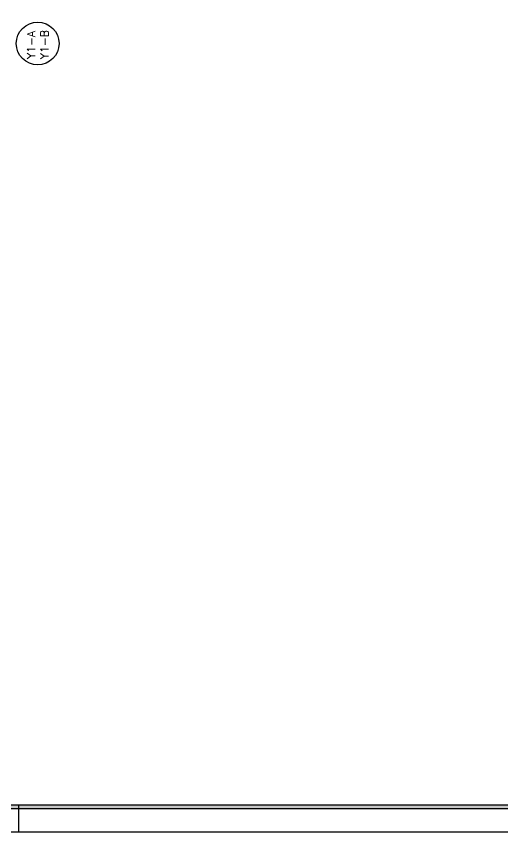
# Model space of a CAD drawing. Extents: x -9640 to 3028, y -572 to 5735.
# Drawn here: x 247 to 1613, y -572 to 1719 of the extents above; entities that cross this region are included whole.
import ezdxf

# ---------------------------------------------------------------- set-up
doc = ezdxf.new("R2010")
doc.units = 0
doc.header["$LTSCALE"] = 75
doc.header["$MEASUREMENT"] = 0
doc.layers.get('0').update_dxf_attribs({"color": 245, "linetype": 'CONTINUOUS'})
doc.layers.add('18', color=4, linetype='CONTINUOUS')
doc.styles.get("Standard").update_dxf_attribs({"font": 'ROMANS.SHX'})

msp = doc.modelspace()

# ---------------------------------------------------------------- linework, layer by layer
msp.add_line((252.924399, -497.090714), (252.924399, -572.090714))
for points in [[(-9639.575601, -572.090714), (3027.924399, -572.090714), (3027.924399, 5735.409286), (-9639.575601, 5735.409286), (-9639.575601, -572.090714)], [(2952.924399, -497.090714), (2952.924399, -507.590714), (-9462.575601, -507.590714), (-9462.575601, 5670.909286), (2952.924399, 5670.909286), (2952.924399, 5660.409286), (-9452.075601, 5660.409286), (-9452.075601, -497.090714), (2952.924399, -497.090714)], [(-9452.075601, -497.090714), (2952.924399, -497.090714), (2952.924399, 5660.409286), (-9452.075601, 5660.409286), (-9452.075601, -497.090714)]]:
    msp.add_lwpolyline(points)
for points in [[(2952.924399, -507.590714), (-9462.575601, -507.590714), (-9452.075601, -497.090714)], [(2952.924399, -507.590714), (-9452.075601, -497.090714), (2952.924399, -497.090714)]]:
    msp.add_solid(points)
at = {"layer": '18'}
msp.add_circle((306.876232, 1642.596), 60, dxfattribs=at)

# ---------------------------------------------------------------- texts
for s, p in [('Y1-A', (299.658144, 1598.668453)), ('Y1-B', (337.31154, 1598.355871))]:
    msp.add_text(s, height=22.5, rotation=90, dxfattribs=at).set_placement(p)

doc.saveas('drawing.dxf')
